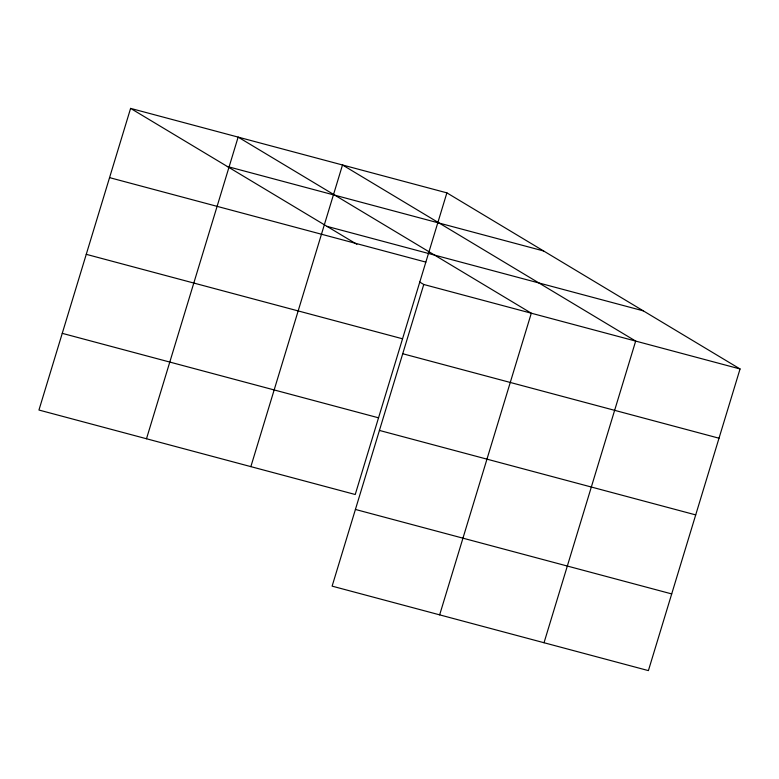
<?xml version="1.0" encoding="UTF-8"?>
<svg xmlns="http://www.w3.org/2000/svg" width="779" height="779" viewBox="0 0 779 779"><rect width="100%" height="100%" fill="white"/><g stroke="black" fill="none" stroke-linecap="round" stroke-linejoin="round"><path stroke-width="1.17" d="M130.599 108.388L38.95 410.036L355.234 494.509L446.883 192.861L130.599 108.388L356.87 244.304M146.491 438.762L238.14 137.104L531.307 313.207L439.648 614.865M250.857 466.64L342.507 164.982L635.674 341.085L544.024 642.743M419.647 282.017L423.766 284.491L332.117 586.139L648.401 670.612L740.05 368.964L446.883 192.861M227.341 166.502L543.625 250.974M327.024 226.377L643.308 310.85M109.557 177.631L425.84 262.104M423.766 284.491L740.05 368.964M86.255 254.324L402.548 338.797M402.724 353.734L719.007 438.207M62.252 333.344L378.536 417.817M379.422 430.427L695.705 514.9M355.419 509.447L671.702 593.919"/></g></svg>
